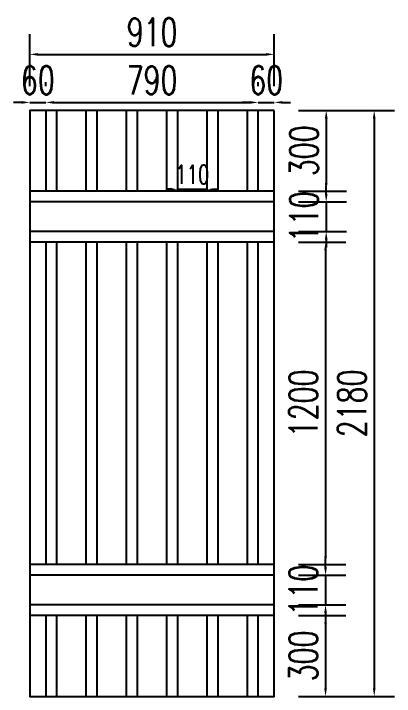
# Model space of a CAD drawing. Header units: millimetres. Extents: x -1461755 to -1310892, y 1449272 to 1531173.
# Drawn here: x -1410757 to -1409341, y 1462718 to 1465257 of the extents above; entities that cross this region are included whole.
import ezdxf

# ---------------------------------------------------------------- set-up
doc = ezdxf.new("R2010")
doc.units = ezdxf.units.MM
doc.header["$LTSCALE"] = 10
doc.layers.get('DEFPOINTS').update_dxf_attribs({"linetype": 'CONTINUOUS'})
doc.layers.add('W-FLOAT_BOWL浮筒', color=253, linetype='CONTINUOUS')
doc.layers.add('W-PLASTIC_RAILINGS塑木栏杆', color=6, linetype='CONTINUOUS')
doc.styles.add('STANDARD_T3', font='simplex.shx', dxfattribs={"width": 0.7, "bigfont": 'gbcbig.shx'})
doc.dimstyles.new('W&&20', dxfattribs={"dimtxt": 70, "dimasz": 20, "dimexe": 50, "dimexo": 60, "dimgap": 20, "dimtad": 1, "dimdec": 0, "dimzin": 0, "dimdsep": 46, "dimtxsty": 'STANDARD_T3', "dimcen": 0.09, "dimclrd": 1, "dimclre": 1, "dimclrt": 7, "dimazin": 2, "dimtfac": 1, "dimtdec": 0, "dimtix": 1, "dimtmove": 2, "dimatfit": 3, "dimfxl": 100, "dimtolj": 1, "dimtzin": 0, "dimarcsym": 0})
doc.dimstyles.new('W&&30', dxfattribs={"dimtxt": 105, "dimasz": 30, "dimexe": 75, "dimexo": 90, "dimgap": 30, "dimtad": 1, "dimdec": 0, "dimzin": 0, "dimdsep": 46, "dimtxsty": 'STANDARD_T3', "dimcen": 0.09, "dimclrd": 1, "dimclre": 1, "dimclrt": 7, "dimazin": 2, "dimtfac": 1, "dimtdec": 0, "dimtix": 1, "dimtmove": 2, "dimatfit": 3, "dimfxl": 100, "dimtolj": 1, "dimtzin": 0, "dimarcsym": 0})

# ---------------------------------------------------------------- blocks, each defined once
blk = doc.blocks.new('*U375')
at = {"layer": 'W-FLOAT_BOWL浮筒'}
for points in [[(-395, 789.5), (-395, 1089.8)], [(-355, 789.5), (-355, 1089.8)], [(-245, 1089.8), (-245, 789.5)], [(-205, 789.5), (-205, 1089.8)], [(-95, 1089.8), (-95, 789.5)], [(-55, 789.5), (-55, 1089.8)], [(55, 1089.8), (55, 789.5)], [(95, 789.5), (95, 1089.8)], [(205, 1089.8), (205, 789.5)], [(245, 789.5), (245, 1089.8)], [(355, 1089.8), (355, 789.5)], [(395, 1089.8), (395, 789.5)], [(-455, 789.5), (455, 789.5)], [(-455, 749.5), (455, 749.5)], [(-455, 639.5), (455, 639.5)], [(-455, 599.5), (455, 599.5)], [(-395, -599.5), (-395, 599.5)], [(-355, -599.5), (-355, 599.5)], [(-245, 599.5), (-245, -599.5)], [(-205, -599.5), (-205, 599.5)], [(-95, 599.5), (-95, -599.5)], [(-55, -599.5), (-55, 599.5)], [(55, 599.5), (55, -599.5)], [(95, -599.5), (95, 599.5)], [(205, 599.5), (205, -599.5)], [(245, -599.5), (245, 599.5)], [(355, 599.5), (355, -599.5)], [(395, 599.5), (395, -599.5)], [(-455, -599.5), (455, -599.5)], [(-455, -639.5), (455, -639.5)], [(-455, -749.5), (455, -749.5)], [(-455, -789.5), (455, -789.5)], [(-395, -1089.8), (-395, -789.5)], [(-355, -1089.8), (-355, -789.5)], [(-245, -789.5), (-245, -1089.8)], [(-205, -1089.8), (-205, -789.5)], [(-95, -789.5), (-95, -1089.8)], [(-55, -1089.8), (-55, -789.5)], [(55, -789.5), (55, -1089.8)], [(95, -1089.8), (95, -789.5)], [(205, -789.5), (205, -1089.8)], [(245, -1089.8), (245, -789.5)], [(355, -789.5), (355, -1089.8)], [(395, -789.5), (395, -1089.8)]]:
    blk.add_lwpolyline(points, dxfattribs=at)
at = {"layer": 'W-PLASTIC_RAILINGS塑木栏杆'}
blk.add_lwpolyline([(-455, 1089.8), (455, 1089.8), (455, -1089.8), (-455, -1089.8)], close=True, dxfattribs=at)
blk = doc.blocks.new('*U376')
at = {"layer": 'W-FLOAT_BOWL浮筒', "color": 0, "linetype": 'ByBlock', "lineweight": -2, "transparency": 16777216}
blk.add_blockref('*U375', (0, 0), dxfattribs=at)
blk = doc.blocks.new('*D389')
at = {"layer": 'DEFPOINTS', "color": 0, "transparency": 16777216}
for p in [(-1409787.5, 1464897.1), (-1409787.5, 1462717.5), (-1409415.7, 1462717.5)]:
    blk.add_point(p, dxfattribs=at)
at = {"layer": 'W-FLOAT_BOWL浮筒', "color": 1, "lineweight": -2, "transparency": 16777216}
for p, q in [((-1409697.5, 1464897.1), (-1409340.7, 1464897.1)), ((-1409415.7, 1464867.1), (-1409415.7, 1462747.5)), ((-1409697.5, 1462717.5), (-1409340.7, 1462717.5))]:
    blk.add_line(p, q, dxfattribs=at)
at = {"layer": 'W-FLOAT_BOWL浮筒', "color": 1, "transparency": 16777216}
for points in [[(-1409420.7, 1464867.1), (-1409410.7, 1464867.1), (-1409415.7, 1464897.1)], [(-1409420.7, 1462747.5), (-1409410.7, 1462747.5), (-1409415.7, 1462717.5)]]:
    blk.add_solid(points, dxfattribs=at)
at = {"layer": 'W-FLOAT_BOWL浮筒', "color": 7, "transparency": 16777216, "insert": (-1409498.2, 1463807.3), "char_height": 105, "attachment_point": 5, "rotation": 90, "style": 'STANDARD_T3'}
blk.add_mtext('\\A1;2180', dxfattribs=at)
blk = doc.blocks.new('*D390')
at = {"layer": 'DEFPOINTS', "color": 0, "transparency": 16777216}
for p in [(-1409787.5, 1465105.7), (-1410697.5, 1464897.1), (-1409787.5, 1464897.1)]:
    blk.add_point(p, dxfattribs=at)
at = {"layer": 'W-FLOAT_BOWL浮筒', "color": 1, "lineweight": -2, "transparency": 16777216}
for p, q in [((-1410697.5, 1464987.1), (-1410697.5, 1465180.7)), ((-1409787.5, 1464987.1), (-1409787.5, 1465180.7)), ((-1410667.5, 1465105.7), (-1409817.5, 1465105.7))]:
    blk.add_line(p, q, dxfattribs=at)
at = {"layer": 'W-FLOAT_BOWL浮筒', "color": 1, "transparency": 16777216}
for points in [[(-1410667.5, 1465110.7), (-1410667.5, 1465100.7), (-1410697.5, 1465105.7)], [(-1409817.5, 1465110.7), (-1409817.5, 1465100.7), (-1409787.5, 1465105.7)]]:
    blk.add_solid(points, dxfattribs=at)
at = {"layer": 'W-FLOAT_BOWL浮筒', "color": 7, "transparency": 16777216, "insert": (-1410242.5, 1465188.2), "char_height": 105, "attachment_point": 5, "style": 'STANDARD_T3'}
blk.add_mtext('\\A1;910', dxfattribs=at)
blk = doc.blocks.new('*D391')
at = {"layer": 'DEFPOINTS', "color": 0, "transparency": 16777216}
for p in [(-1410637.5, 1464927), (-1410697.5, 1464897.1), (-1410637.5, 1464897.1)]:
    blk.add_point(p, dxfattribs=at)
at = {"layer": 'W-FLOAT_BOWL浮筒', "color": 1, "lineweight": -2, "transparency": 16777216}
for p, q in [((-1410697.5, 1464987.1), (-1410697.5, 1465002)), ((-1410637.5, 1464987.1), (-1410637.5, 1465002)), ((-1410727.5, 1464927), (-1410757.5, 1464927)), ((-1410697.5, 1464927), (-1410637.5, 1464927)), ((-1410607.5, 1464927), (-1410577.5, 1464927))]:
    blk.add_line(p, q, dxfattribs=at)
at = {"layer": 'W-FLOAT_BOWL浮筒', "color": 1, "transparency": 16777216}
for points in [[(-1410727.5, 1464932), (-1410727.5, 1464922), (-1410697.5, 1464927)], [(-1410607.5, 1464932), (-1410607.5, 1464922), (-1410637.5, 1464927)]]:
    blk.add_solid(points, dxfattribs=at)
at = {"layer": 'W-FLOAT_BOWL浮筒', "color": 7, "transparency": 16777216, "insert": (-1410667.5, 1465009.5), "char_height": 105, "attachment_point": 5, "style": 'STANDARD_T3'}
blk.add_mtext('\\A1;60', dxfattribs=at)
blk = doc.blocks.new('*D392')
at = {"layer": 'DEFPOINTS', "color": 0, "transparency": 16777216}
for p in [(-1409847.5, 1464927), (-1410637.5, 1464897.1), (-1409847.5, 1464897.1)]:
    blk.add_point(p, dxfattribs=at)
at = {"layer": 'W-FLOAT_BOWL浮筒', "color": 1, "lineweight": -2, "transparency": 16777216}
for p, q in [((-1410637.5, 1464987.1), (-1410637.5, 1465002)), ((-1409847.5, 1464987.1), (-1409847.5, 1465002)), ((-1410607.5, 1464927), (-1409877.5, 1464927))]:
    blk.add_line(p, q, dxfattribs=at)
at = {"layer": 'W-FLOAT_BOWL浮筒', "color": 1, "transparency": 16777216}
for points in [[(-1410607.5, 1464932), (-1410607.5, 1464922), (-1410637.5, 1464927)], [(-1409877.5, 1464932), (-1409877.5, 1464922), (-1409847.5, 1464927)]]:
    blk.add_solid(points, dxfattribs=at)
at = {"layer": 'W-FLOAT_BOWL浮筒', "color": 7, "transparency": 16777216, "insert": (-1410242.5, 1465009.5), "char_height": 105, "attachment_point": 5, "style": 'STANDARD_T3'}
blk.add_mtext('\\A1;790', dxfattribs=at)
blk = doc.blocks.new('*D393')
at = {"layer": 'DEFPOINTS', "color": 0, "transparency": 16777216}
for p in [(-1409787.5, 1464927), (-1409847.5, 1464897.1), (-1409787.5, 1464897.1)]:
    blk.add_point(p, dxfattribs=at)
at = {"layer": 'W-FLOAT_BOWL浮筒', "color": 1, "lineweight": -2, "transparency": 16777216}
for p, q in [((-1409847.5, 1464987.1), (-1409847.5, 1465002)), ((-1409787.5, 1464987.1), (-1409787.5, 1465002)), ((-1409877.5, 1464927), (-1409907.5, 1464927)), ((-1409847.5, 1464927), (-1409787.5, 1464927)), ((-1409757.5, 1464927), (-1409727.5, 1464927))]:
    blk.add_line(p, q, dxfattribs=at)
at = {"layer": 'W-FLOAT_BOWL浮筒', "color": 1, "transparency": 16777216}
for points in [[(-1409877.5, 1464932), (-1409877.5, 1464922), (-1409847.5, 1464927)], [(-1409757.5, 1464932), (-1409757.5, 1464922), (-1409787.5, 1464927)]]:
    blk.add_solid(points, dxfattribs=at)
at = {"layer": 'W-FLOAT_BOWL浮筒', "color": 7, "transparency": 16777216, "insert": (-1409817.5, 1465009.5), "char_height": 105, "attachment_point": 5, "style": 'STANDARD_T3'}
blk.add_mtext('\\A1;60', dxfattribs=at)
blk = doc.blocks.new('*D394')
at = {"layer": 'DEFPOINTS', "color": 0, "transparency": 16777216}
for p in [(-1410147.5, 1464596.8), (-1410037.5, 1464603.8), (-1410037.5, 1464596.8)]:
    blk.add_point(p, dxfattribs=at)
at = {"layer": 'W-FLOAT_BOWL浮筒', "color": 1, "lineweight": -2, "transparency": 16777216}
for p, q in [((-1410147.5, 1464656.8), (-1410147.5, 1464653.8)), ((-1410037.5, 1464656.8), (-1410037.5, 1464653.8)), ((-1410167.5, 1464603.8), (-1410187.5, 1464603.8)), ((-1410147.5, 1464603.8), (-1410037.5, 1464603.8)), ((-1410017.5, 1464603.8), (-1409997.5, 1464603.8))]:
    blk.add_line(p, q, dxfattribs=at)
at = {"layer": 'W-FLOAT_BOWL浮筒', "color": 1, "transparency": 16777216}
for points in [[(-1410167.5, 1464607.1), (-1410167.5, 1464600.5), (-1410147.5, 1464603.8)], [(-1410017.5, 1464607.1), (-1410017.5, 1464600.5), (-1410037.5, 1464603.8)]]:
    blk.add_solid(points, dxfattribs=at)
at = {"layer": 'W-FLOAT_BOWL浮筒', "color": 7, "transparency": 16777216, "insert": (-1410092.5, 1464658.8), "char_height": 70, "attachment_point": 5, "style": 'STANDARD_T3'}
blk.add_mtext('\\A1;110', dxfattribs=at)
blk = doc.blocks.new('*D395')
at = {"layer": 'DEFPOINTS', "color": 0, "transparency": 16777216}
for p in [(-1409787.5, 1464556.8), (-1409787.5, 1464446.8), (-1409594.3, 1464446.8)]:
    blk.add_point(p, dxfattribs=at)
at = {"layer": 'W-FLOAT_BOWL浮筒', "color": 1, "lineweight": -2, "transparency": 16777216}
for p, q in [((-1409594.3, 1464586.8), (-1409594.3, 1464616.8)), ((-1409697.5, 1464556.8), (-1409519.3, 1464556.8)), ((-1409594.3, 1464556.8), (-1409594.3, 1464446.8)), ((-1409697.5, 1464446.8), (-1409519.3, 1464446.8)), ((-1409594.3, 1464416.8), (-1409594.3, 1464386.8))]:
    blk.add_line(p, q, dxfattribs=at)
at = {"layer": 'W-FLOAT_BOWL浮筒', "color": 1, "transparency": 16777216}
for points in [[(-1409599.3, 1464586.8), (-1409589.3, 1464586.8), (-1409594.3, 1464556.8)], [(-1409599.3, 1464416.8), (-1409589.3, 1464416.8), (-1409594.3, 1464446.8)]]:
    blk.add_solid(points, dxfattribs=at)
at = {"layer": 'W-FLOAT_BOWL浮筒', "color": 7, "transparency": 16777216, "insert": (-1409676.8, 1464501.8), "char_height": 105, "attachment_point": 5, "rotation": 90, "style": 'STANDARD_T3'}
blk.add_mtext('\\A1;110', dxfattribs=at)
blk = doc.blocks.new('*D396')
at = {"layer": 'DEFPOINTS', "color": 0, "transparency": 16777216}
for p in [(-1409787.5, 1464897.1), (-1409787.5, 1464596.8), (-1409594.3, 1464596.8)]:
    blk.add_point(p, dxfattribs=at)
at = {"layer": 'W-FLOAT_BOWL浮筒', "color": 1, "lineweight": -2, "transparency": 16777216}
for p, q in [((-1409697.5, 1464897.1), (-1409519.3, 1464897.1)), ((-1409594.3, 1464867.1), (-1409594.3, 1464626.8)), ((-1409697.5, 1464596.8), (-1409519.3, 1464596.8))]:
    blk.add_line(p, q, dxfattribs=at)
at = {"layer": 'W-FLOAT_BOWL浮筒', "color": 1, "transparency": 16777216}
for points in [[(-1409599.3, 1464867.1), (-1409589.3, 1464867.1), (-1409594.3, 1464897.1)], [(-1409599.3, 1464626.8), (-1409589.3, 1464626.8), (-1409594.3, 1464596.8)]]:
    blk.add_solid(points, dxfattribs=at)
at = {"layer": 'W-FLOAT_BOWL浮筒', "color": 7, "transparency": 16777216, "insert": (-1409676.8, 1464747), "char_height": 105, "attachment_point": 5, "rotation": 90, "style": 'STANDARD_T3'}
blk.add_mtext('\\A1;300', dxfattribs=at)
blk = doc.blocks.new('*D397')
at = {"layer": 'DEFPOINTS', "color": 0, "transparency": 16777216}
for p in [(-1409787.5, 1464406.8), (-1409787.5, 1463207.8), (-1409596.8, 1463207.8)]:
    blk.add_point(p, dxfattribs=at)
at = {"layer": 'W-FLOAT_BOWL浮筒', "color": 1, "lineweight": -2, "transparency": 16777216}
for p, q in [((-1409697.5, 1464406.8), (-1409521.8, 1464406.8)), ((-1409596.8, 1464376.8), (-1409596.8, 1463237.8)), ((-1409697.5, 1463207.8), (-1409521.8, 1463207.8))]:
    blk.add_line(p, q, dxfattribs=at)
at = {"layer": 'W-FLOAT_BOWL浮筒', "color": 1, "transparency": 16777216}
for points in [[(-1409601.8, 1464376.8), (-1409591.8, 1464376.8), (-1409596.8, 1464406.8)], [(-1409601.8, 1463237.8), (-1409591.8, 1463237.8), (-1409596.8, 1463207.8)]]:
    blk.add_solid(points, dxfattribs=at)
at = {"layer": 'W-FLOAT_BOWL浮筒', "color": 7, "transparency": 16777216, "insert": (-1409679.3, 1463807.3), "char_height": 105, "attachment_point": 5, "rotation": 90, "style": 'STANDARD_T3'}
blk.add_mtext('\\A1;1200', dxfattribs=at)
blk = doc.blocks.new('*D398')
at = {"layer": 'DEFPOINTS', "color": 0, "transparency": 16777216}
for p in [(-1409787.5, 1463167.8), (-1409787.5, 1463057.8), (-1409596.8, 1463057.8)]:
    blk.add_point(p, dxfattribs=at)
at = {"layer": 'W-FLOAT_BOWL浮筒', "color": 1, "lineweight": -2, "transparency": 16777216}
for p, q in [((-1409596.8, 1463197.8), (-1409596.8, 1463227.8)), ((-1409697.5, 1463167.8), (-1409521.8, 1463167.8)), ((-1409596.8, 1463167.8), (-1409596.8, 1463057.8)), ((-1409697.5, 1463057.8), (-1409521.8, 1463057.8)), ((-1409596.8, 1463027.8), (-1409596.8, 1462997.8))]:
    blk.add_line(p, q, dxfattribs=at)
at = {"layer": 'W-FLOAT_BOWL浮筒', "color": 1, "transparency": 16777216}
for points in [[(-1409601.8, 1463197.8), (-1409591.8, 1463197.8), (-1409596.8, 1463167.8)], [(-1409601.8, 1463027.8), (-1409591.8, 1463027.8), (-1409596.8, 1463057.8)]]:
    blk.add_solid(points, dxfattribs=at)
at = {"layer": 'W-FLOAT_BOWL浮筒', "color": 7, "transparency": 16777216, "insert": (-1409679.3, 1463112.8), "char_height": 105, "attachment_point": 5, "rotation": 90, "style": 'STANDARD_T3'}
blk.add_mtext('\\A1;110', dxfattribs=at)
blk = doc.blocks.new('*D399')
at = {"layer": 'DEFPOINTS', "color": 0, "transparency": 16777216}
for p in [(-1409787.5, 1463017.8), (-1409787.5, 1462717.5), (-1409596.8, 1462717.5)]:
    blk.add_point(p, dxfattribs=at)
at = {"layer": 'W-FLOAT_BOWL浮筒', "color": 1, "lineweight": -2, "transparency": 16777216}
for p, q in [((-1409697.5, 1463017.8), (-1409521.8, 1463017.8)), ((-1409596.8, 1462987.8), (-1409596.8, 1462747.5)), ((-1409697.5, 1462717.5), (-1409521.8, 1462717.5))]:
    blk.add_line(p, q, dxfattribs=at)
at = {"layer": 'W-FLOAT_BOWL浮筒', "color": 1, "transparency": 16777216}
for points in [[(-1409601.8, 1462987.8), (-1409591.8, 1462987.8), (-1409596.8, 1463017.8)], [(-1409601.8, 1462747.5), (-1409591.8, 1462747.5), (-1409596.8, 1462717.5)]]:
    blk.add_solid(points, dxfattribs=at)
at = {"layer": 'W-FLOAT_BOWL浮筒', "color": 7, "transparency": 16777216, "insert": (-1409679.3, 1462867.7), "char_height": 105, "attachment_point": 5, "rotation": 90, "style": 'STANDARD_T3'}
blk.add_mtext('\\A1;300', dxfattribs=at)

msp = doc.modelspace()

# ---------------------------------------------------------------- block references
at = {"layer": 'W-FLOAT_BOWL浮筒', "xscale": -1}
msp.add_blockref('*U376', (-1410242.5, 1463807.3), dxfattribs=at)

# ---------------------------------------------------------------- dimensions: what is measured, and where the dimension line sits
at = {"layer": 'W-FLOAT_BOWL浮筒'}
for base, p1, p2, dimstyle, picture, middle in [((-1409787.5, 1465105.7), (-1410697.5, 1464897.1), (-1409787.5, 1464897.1), 'W&&30', '*D390', (-1410242.5, 1465188.2)), ((-1410637.5, 1464927), (-1410697.5, 1464897.1), (-1410637.5, 1464897.1), 'W&&30', '*D391', (-1410667.5, 1465009.5)), ((-1409847.5, 1464927), (-1410637.5, 1464897.1), (-1409847.5, 1464897.1), 'W&&30', '*D392', (-1410242.5, 1465009.5)), ((-1409787.5, 1464927), (-1409847.5, 1464897.1), (-1409787.5, 1464897.1), 'W&&30', '*D393', (-1409817.5, 1465009.5)), ((-1410037.5, 1464603.8), (-1410147.5, 1464596.8), (-1410037.5, 1464596.8), 'W&&20', '*D394', (-1410092.5, 1464658.8))]:
    dim = msp.add_linear_dim(base=base, p1=p1, p2=p2, dimstyle=dimstyle, dxfattribs=at)
    dim.commit()
    dim.dimension.update_dxf_attribs({"geometry": picture, "text_midpoint": middle})
for base, p1, p2, picture, middle in [((-1409415.7, 1462717.5), (-1409787.5, 1464897.1), (-1409787.5, 1462717.5), '*D389', (-1409498.2, 1463807.3)), ((-1409594.3, 1464596.8), (-1409787.5, 1464897.1), (-1409787.5, 1464596.8), '*D396', (-1409676.8, 1464747)), ((-1409594.3, 1464446.8), (-1409787.5, 1464556.8), (-1409787.5, 1464446.8), '*D395', (-1409676.8, 1464501.8)), ((-1409596.8, 1463057.8), (-1409787.5, 1463167.8), (-1409787.5, 1463057.8), '*D398', (-1409679.3, 1463112.8)), ((-1409596.8, 1462717.5), (-1409787.5, 1463017.8), (-1409787.5, 1462717.5), '*D399', (-1409679.3, 1462867.7))]:
    dim = msp.add_linear_dim(base=base, p1=p1, p2=p2, angle=90, dimstyle='W&&30', dxfattribs=at)
    dim.commit()
    dim.dimension.update_dxf_attribs({"geometry": picture, "text_midpoint": middle})
dim = msp.add_linear_dim(base=(-1409596.8, 1463207.8), p1=(-1409787.5, 1464406.8), p2=(-1409787.5, 1463207.8), angle=90, text='1200', dimstyle='W&&30', dxfattribs=at)
dim.commit()
dim.dimension.update_dxf_attribs({"geometry": '*D397', "text_midpoint": (-1409679.3, 1463807.3)})

doc.saveas('drawing.dxf')
